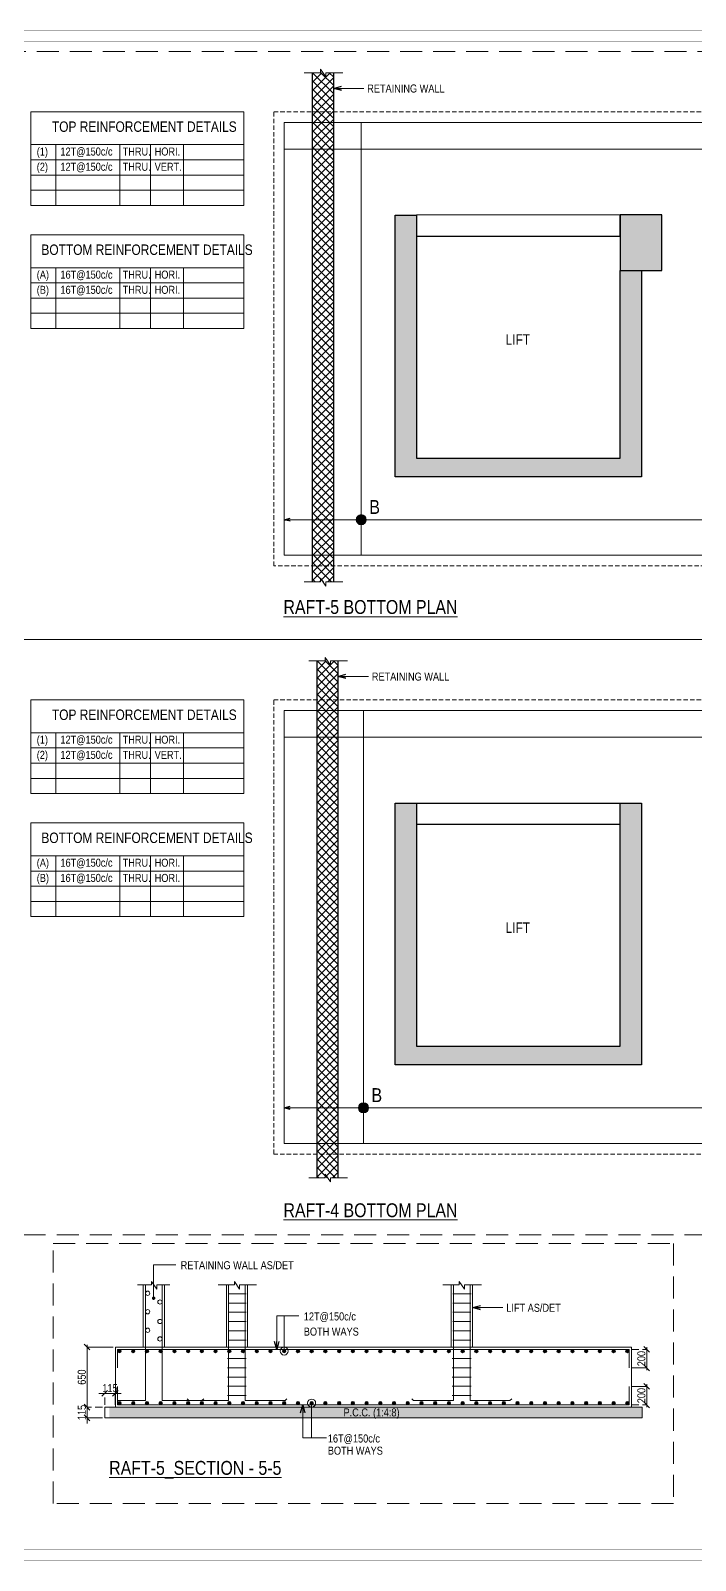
# Model space of a CAD drawing. Header units: millimetres. Extents: x 1112055 to 3390982, y -148532 to 766891.
# Drawn here: x 2498295 to 2527041, y 132279 to 198437 of the extents above; entities that cross this region are included whole.
import ezdxf

# ---------------------------------------------------------------- set-up
doc = ezdxf.new("R2010")
doc.units = ezdxf.units.MM
doc.header["$PDMODE"] = 35
doc.header["$PDSIZE"] = -25
doc.linetypes.add('Hidden', pattern=[9.525, 6.35, -3.175])
for name, color, linetype, lineweight in [('B COL. NO', 202, 'Continuous', 30), ('B FINAL COLUMN', 1, 'Continuous', 30), ('B FOOTING', 49, 'Continuous', 20), ('B HATCH', 250, 'Continuous', 0), ('B P.C.C', 251, 'Continuous', 0), ('B STEEL', 34, 'Continuous', 15), ('B STEEL TEXT', 7, 'Continuous', 15), ('B TITLE BLOCK', 250, 'Continuous', 0), ('B-COL NO', 7, 'Continuous', 5), ('B-REINF-1', 32, 'Continuous', 30), ('B-ST DIM', 250, 'Continuous', 18), ('P STEEL', 7, 'Continuous', 30)]:
    doc.layers.add(name, color=color, linetype=linetype, lineweight=lineweight)
doc.layers.add('B-COL HT', color=7, linetype='Continuous', lineweight=0, true_color=0x4e4f45)
doc.styles.add('ARIAL', font='arial.ttf')
doc.styles.add('Q1', font='g13f12d.shx', dxfattribs={"width": 0.8})
doc.styles.add('SWINC', font='swissc.ttf')
doc.styles.add('SWINS', font='swissc.ttf')
doc.dimstyles.new('BH-STD', dxfattribs={"dimscale": 0, "dimtxt": 230, "dimasz": 125, "dimexe": 0, "dimexo": 100, "dimgap": 50, "dimtad": 1, "dimdec": 0, "dimzin": 1, "dimdsep": 46, "dimtxsty": 'Q1', "dimblk": 'ARCHTICK', "dimcen": 1, "dimdle": 100, "dimclrd": 250, "dimclre": 250, "dimclrt": 256, "dimadec": 0, "dimazin": 0, "dimtfac": 1, "dimtdec": 0, "dimtix": 1, "dimtofl": 0, "dimtmove": 0, "dimatfit": 2, "dimfxl": 1, "dimtolj": 1, "dimtzin": 0, "dimlwd": 9, "dimlwe": 9, "dimarcsym": 0})
doc.dimstyles.new('DIM 1', dxfattribs={"dimscale": 0, "dimtxt": 230, "dimasz": 150, "dimexe": 0.18, "dimexo": 0.0625, "dimgap": 0.5, "dimtad": 1, "dimdec": 0, "dimzin": 0, "dimdsep": 46, "dimtxsty": 'ARIAL', "dimblk": 'OBLIQUE', "dimcen": 6, "dimse1": 1, "dimse2": 1, "dimclrd": 256, "dimclrt": 256, "dimadec": 0, "dimazin": 2, "dimtfac": 0.75, "dimtdec": 0, "dimtix": 1, "dimtofl": 0, "dimtmove": 1, "dimatfit": 3, "dimldrblk": 'OPEN30', "dimfxl": 0.18, "dimfrac": 1, "dimtolj": 1, "dimtzin": 0, "dimlwd": -1, "dimarcsym": 0})

# ---------------------------------------------------------------- blocks, each defined once
blk = doc.blocks.new('_Oblique')
at = {"color": 0, "linetype": 'ByBlock', "lineweight": -2}
blk.add_line((-0.5, -0.5), (0.5, 0.5), dxfattribs=at)
blk = doc.blocks.new('_Open30')
at = {"color": 0, "linetype": 'ByBlock', "lineweight": -2}
for p, q in [((-1, 0.27), (0, 0)), ((0, 0), (-1, -0.27)), ((0, 0), (-1, 0))]:
    blk.add_line(p, q, dxfattribs=at)
blk = doc.blocks.new('*D1486')
at = {"layer": 'B-ST DIM', "color": 7, "lineweight": 9, "ltscale": 50, "transparency": 16777216}
for p, q in [((2500737, 138806), (2500737, 141606)), ((2501859, 141506), (2500737, 141506))]:
    blk.add_line(p, q, dxfattribs=at)
at = {"layer": 'B-ST DIM', "color": 7, "linetype": 'Hidden', "lineweight": 9, "ltscale": 50, "transparency": 16777216}
blk.add_line((2501399, 138906), (2500737, 138906), dxfattribs=at)
at = {"layer": 'Defpoints', "color": 0, "ltscale": 50, "transparency": 16777216}
for p in [(2500737, 141506), (2501959, 141506), (2501499, 138906)]:
    blk.add_point(p, dxfattribs=at)
at = {"layer": 'B-ST DIM', "color": 7, "lineweight": 9, "ltscale": 50, "transparency": 16777216, "xscale": 250, "yscale": 250, "zscale": 250}
for p, rotation in [((2500737, 141506), 90), ((2500737, 138906), 270)]:
    blk.add_blockref('_Oblique', p, dxfattribs=dict(at, rotation=rotation))
at = {"layer": 'B-ST DIM', "color": 7, "ltscale": 50, "transparency": 16777216, "insert": (2500510, 140206), "char_height": 346, "attachment_point": 5, "rotation": 90, "style": 'SWINC'}
blk.add_mtext('\\A1;650', dxfattribs=at)
blk = doc.blocks.new('*D1487')
at = {"layer": 'B-ST DIM', "color": 7, "lineweight": 9, "ltscale": 50, "transparency": 16777216}
for p, q in [((2500737, 138906), (2500737, 139156)), ((2500737, 138906), (2500737, 138446)), ((2501399, 138446), (2500737, 138446)), ((2500737, 138446), (2500737, 138196))]:
    blk.add_line(p, q, dxfattribs=at)
at = {"layer": 'B-ST DIM', "color": 7, "linetype": 'Hidden', "lineweight": 9, "ltscale": 50, "transparency": 16777216}
blk.add_line((2501399, 138906), (2500737, 138906), dxfattribs=at)
at = {"layer": 'Defpoints', "color": 0, "ltscale": 50, "transparency": 16777216}
for p in [(2500737, 138446), (2501499, 138906), (2501499, 138446)]:
    blk.add_point(p, dxfattribs=at)
at = {"layer": 'B-ST DIM', "color": 7, "lineweight": 9, "ltscale": 50, "transparency": 16777216, "xscale": 250, "yscale": 250, "zscale": 250}
for p, rotation in [((2500737, 138906), 270), ((2500737, 138446), 90)]:
    blk.add_blockref('_Oblique', p, dxfattribs=dict(at, rotation=rotation))
at = {"layer": 'B-ST DIM', "color": 7, "ltscale": 50, "transparency": 16777216, "insert": (2500510, 138676), "char_height": 346, "attachment_point": 5, "rotation": 90, "style": 'SWINC'}
blk.add_mtext('\\A1;115', dxfattribs=at)
blk = doc.blocks.new('*D1483')
at = {"layer": 'B-ST DIM', "color": 7, "lineweight": 9, "ltscale": 50, "transparency": 16777216}
for p, q in [((2501499, 139501), (2501249, 139501)), ((2501499, 139501), (2501959, 139501)), ((2501959, 139006), (2501959, 139501)), ((2501959, 139501), (2502209, 139501))]:
    blk.add_line(p, q, dxfattribs=at)
at = {"layer": 'B-ST DIM', "color": 7, "linetype": 'Hidden', "lineweight": 9, "ltscale": 50, "transparency": 16777216}
blk.add_line((2501499, 139006), (2501499, 139501), dxfattribs=at)
at = {"layer": 'Defpoints', "color": 0, "ltscale": 50, "transparency": 16777216}
for p in [(2501959, 139501), (2501499, 138906), (2501959, 138906)]:
    blk.add_point(p, dxfattribs=at)
at = {"layer": 'B-ST DIM', "color": 7, "lineweight": 9, "ltscale": 50, "transparency": 16777216, "xscale": 250, "yscale": 250, "zscale": 250}
blk.add_blockref('_Oblique', (2501499, 139501), dxfattribs=at)
at = {"layer": 'B-ST DIM', "color": 7, "lineweight": 9, "ltscale": 50, "transparency": 16777216, "xscale": 250, "yscale": 250, "zscale": 250, "rotation": 180}
blk.add_blockref('_Oblique', (2501959, 139501), dxfattribs=at)
at = {"layer": 'B-ST DIM', "color": 7, "ltscale": 50, "transparency": 16777216, "insert": (2501729, 139728), "char_height": 346, "attachment_point": 5, "style": 'SWINC'}
blk.add_mtext('\\A1;115', dxfattribs=at)
blk = doc.blocks.new('*D1484')
at = {"layer": 'B-ST DIM', "color": 7, "lineweight": 9, "ltscale": 50, "transparency": 16777216}
for p, q in [((2524279, 139806), (2524935, 139806)), ((2524935, 138906), (2524935, 139906))]:
    blk.add_line(p, q, dxfattribs=at)
at = {"layer": 'B-ST DIM', "color": 7, "linetype": 'Hidden', "lineweight": 9, "ltscale": 50, "transparency": 16777216}
blk.add_line((2524279, 139006), (2524935, 139006), dxfattribs=at)
at = {"layer": 'Defpoints', "color": 0, "ltscale": 50, "transparency": 16777216}
for p in [(2524179, 139806), (2524935, 139806), (2524179, 139006)]:
    blk.add_point(p, dxfattribs=at)
at = {"layer": 'B-ST DIM', "color": 7, "lineweight": 9, "ltscale": 50, "transparency": 16777216, "xscale": 250, "yscale": 250, "zscale": 250}
for p, rotation in [((2524935, 139806), 90), ((2524935, 139006), 270)]:
    blk.add_blockref('_Oblique', p, dxfattribs=dict(at, rotation=rotation))
at = {"layer": 'B-ST DIM', "color": 7, "ltscale": 50, "transparency": 16777216, "insert": (2524707, 139406), "char_height": 346, "attachment_point": 5, "rotation": 90, "style": 'SWINC'}
blk.add_mtext('\\A1;200', dxfattribs=at)
blk = doc.blocks.new('*D1485')
at = {"layer": 'B-ST DIM', "color": 7, "linetype": 'Hidden', "lineweight": 9, "ltscale": 50, "transparency": 16777216}
blk.add_line((2524279, 141406), (2524935, 141406), dxfattribs=at)
at = {"layer": 'B-ST DIM', "color": 7, "lineweight": 9, "ltscale": 50, "transparency": 16777216}
for p, q in [((2524935, 141506), (2524935, 140506)), ((2524279, 140606), (2524935, 140606))]:
    blk.add_line(p, q, dxfattribs=at)
at = {"layer": 'Defpoints', "color": 0, "ltscale": 50, "transparency": 16777216}
for p in [(2524179, 141406), (2524179, 140606), (2524935, 140606)]:
    blk.add_point(p, dxfattribs=at)
at = {"layer": 'B-ST DIM', "color": 7, "lineweight": 9, "ltscale": 50, "transparency": 16777216, "xscale": 250, "yscale": 250, "zscale": 250}
for p, rotation in [((2524935, 141406), 90), ((2524935, 140606), 270)]:
    blk.add_blockref('_Oblique', p, dxfattribs=dict(at, rotation=rotation))
at = {"layer": 'B-ST DIM', "color": 7, "ltscale": 50, "transparency": 16777216, "insert": (2524707, 141006), "char_height": 346, "attachment_point": 5, "rotation": 90, "style": 'SWINC'}
blk.add_mtext('\\A1;200', dxfattribs=at)

msp = doc.modelspace()

# ---------------------------------------------------------------- hatches: boundary and pattern name
at = {"layer": 'B HATCH'}
h = msp.add_hatch(dxfattribs=at)
h.set_pattern_fill('ANSI37', color=250, scale=80, style=0)
h.set_pattern_definition([(45, (-189.56, 25432.54), (-179.605122, 179.605122), []), (135, (-189.56, 25432.54), (-179.605122, -179.605122), [])])
h.paths.add_polyline_path([(2510465.8, 174600.8), (2511385.8, 174600.8), (2511385.8, 196616.9), (2510465.8, 196616.9)])
h = msp.add_hatch(dxfattribs=at)
h.set_pattern_fill('ANSI37', color=250, scale=80, style=0)
h.paths.add_polyline_path([(2510665.8, 148830.8), (2511585.8, 148830.8), (2511585.8, 171184.3), (2510665.8, 171184.3)])
at = {"layer": 'B HATCH', "lineweight": 0}
h = msp.add_hatch(dxfattribs=at)
h.set_pattern_fill('AR-CONC', color=250, scale=3, style=0)
h.set_pattern_definition([(50, (945528.1, -381140.25), (546.55401, -47.81726), [57.15, -628.65]), (355, (945528.1, -381140.25), (-105.73026, 573.17054), [45.72, -502.92175]), (100.451445, (945573.66, -381144.24), (440.82374, 525.35326), [48.57003, -534.27073]), (46.1842, (945528.1, -380987.85), (813.23712, -126.12698), [85.725, -942.975]), (96.63556, (945595.9, -380998.4), (712.2124, 742.27837), [72.85507, -801.40682]), (351.18415, (945528.1, -380987.85), (712.2124, 742.27837), [68.5799, -754.3792]), (21, (945604.3, -381025.95), (454.84317, -306.7956), [57.15, -628.65]), (326, (945604.3, -381025.95), (185.40609, 552.5639), [45.72, -502.92]), (71.451445, (945642.2, -381051.5), (640.24926, 245.7683), [48.57003, -534.26981]), (37.5, (945528.11, -381140.25), (9.26581, 253.665117), [0, -496.824, 0, -510.54, 0, -504.825]), (7.5, (945528.1, -381140.25), (200.458988, 300.541724), [0, -291.084, 0, -485.394, 0, -192.405]), (327.5, (945358.19, -381140.25), (406.771786, -17.186232), [0, -190.5, 0, -594.36, 0, -788.67]), (317.5, (945282, -381140.25), (444.387544, 76.27947), [0, -247.65, 0, -394.716, 0, -560.07])])
h.paths.add_polyline_path([(2524739.1, 138446.1), (2524739.1, 138906.1), (2501699.1, 138906.1), (2501699.1, 138446.1)])
at = {"layer": 'B STEEL'}
h = msp.add_hatch(color=256, dxfattribs=at)
h.dxf.hatch_style = 1
edge = h.paths.add_edge_path()
edge.add_arc((2502139.9, 141331.1), 75, 0, 360)
h = msp.add_hatch(color=256, dxfattribs=at)
h.dxf.hatch_style = 1
edge = h.paths.add_edge_path()
edge.add_arc((2502733.4, 141331.1), 75, 0, 360)
h = msp.add_hatch(color=256, dxfattribs=at)
h.dxf.hatch_style = 1
edge = h.paths.add_edge_path()
edge.add_arc((2503326.8, 141331.1), 75, 0, 360)
h = msp.add_hatch(color=256, dxfattribs=at)
h.dxf.hatch_style = 1
edge = h.paths.add_edge_path()
edge.add_arc((2503920.3, 141331.1), 75, 0, 360)
h = msp.add_hatch(color=256, dxfattribs=at)
h.dxf.hatch_style = 1
edge = h.paths.add_edge_path()
edge.add_arc((2504513.8, 141331.1), 75, 0, 360)
h = msp.add_hatch(color=256, dxfattribs=at)
h.dxf.hatch_style = 1
edge = h.paths.add_edge_path()
edge.add_arc((2505107.2, 141331.1), 75, 0, 360)
h = msp.add_hatch(color=256, dxfattribs=at)
h.dxf.hatch_style = 1
edge = h.paths.add_edge_path()
edge.add_arc((2505700.7, 141331.1), 75, 0, 360)
h = msp.add_hatch(color=256, dxfattribs=at)
h.dxf.hatch_style = 1
edge = h.paths.add_edge_path()
edge.add_arc((2506294.2, 141331.1), 75, 0, 360)
h = msp.add_hatch(color=256, dxfattribs=at)
h.dxf.hatch_style = 1
edge = h.paths.add_edge_path()
edge.add_arc((2506887.6, 141331.1), 75, 0, 360)
h = msp.add_hatch(color=256, dxfattribs=at)
h.dxf.hatch_style = 1
edge = h.paths.add_edge_path()
edge.add_arc((2507481.1, 141331.1), 75, 0, 360)
h = msp.add_hatch(color=256, dxfattribs=at)
h.dxf.hatch_style = 1
edge = h.paths.add_edge_path()
edge.add_arc((2508074.6, 141331.1), 75, 0, 360)
h = msp.add_hatch(color=256, dxfattribs=at)
h.dxf.hatch_style = 1
edge = h.paths.add_edge_path()
edge.add_arc((2508668, 141331.1), 75, 0, 360)
h = msp.add_hatch(color=256, dxfattribs=at)
h.dxf.hatch_style = 1
edge = h.paths.add_edge_path()
edge.add_arc((2509261.5, 141331.1), 75, 0, 360)
h = msp.add_hatch(color=256, dxfattribs=at)
h.dxf.hatch_style = 1
edge = h.paths.add_edge_path()
edge.add_arc((2509855, 141331.1), 75, 0, 360)
h = msp.add_hatch(color=256, dxfattribs=at)
h.dxf.hatch_style = 1
edge = h.paths.add_edge_path()
edge.add_arc((2510448.4, 141331.1), 75, 0, 360)
h = msp.add_hatch(color=256, dxfattribs=at)
h.dxf.hatch_style = 1
edge = h.paths.add_edge_path()
edge.add_arc((2511041.9, 141331.1), 75, 0, 360)
h = msp.add_hatch(color=256, dxfattribs=at)
h.dxf.hatch_style = 1
edge = h.paths.add_edge_path()
edge.add_arc((2511635.4, 141331.1), 75, 0, 360)
h = msp.add_hatch(color=256, dxfattribs=at)
h.dxf.hatch_style = 1
edge = h.paths.add_edge_path()
edge.add_arc((2512228.9, 141331.1), 75, 0, 360)
h = msp.add_hatch(color=256, dxfattribs=at)
h.dxf.hatch_style = 1
edge = h.paths.add_edge_path()
edge.add_arc((2512822.3, 141331.1), 75, 0, 360)
h = msp.add_hatch(color=256, dxfattribs=at)
h.dxf.hatch_style = 1
edge = h.paths.add_edge_path()
edge.add_arc((2513415.8, 141331.1), 75, 0, 360)
h = msp.add_hatch(color=256, dxfattribs=at)
h.dxf.hatch_style = 1
edge = h.paths.add_edge_path()
edge.add_arc((2514009.3, 141331.1), 75, 0, 360)
h = msp.add_hatch(color=256, dxfattribs=at)
h.dxf.hatch_style = 1
edge = h.paths.add_edge_path()
edge.add_arc((2514602.7, 141331.1), 75, 0, 360)
h = msp.add_hatch(color=256, dxfattribs=at)
h.dxf.hatch_style = 1
edge = h.paths.add_edge_path()
edge.add_arc((2515196.2, 141331.1), 75, 0, 360)
h = msp.add_hatch(color=256, dxfattribs=at)
h.dxf.hatch_style = 1
edge = h.paths.add_edge_path()
edge.add_arc((2515789.7, 141331.1), 75, 0, 360)
h = msp.add_hatch(color=256, dxfattribs=at)
h.dxf.hatch_style = 1
edge = h.paths.add_edge_path()
edge.add_arc((2516383.1, 141331.1), 75, 0, 360)
h = msp.add_hatch(color=256, dxfattribs=at)
h.dxf.hatch_style = 1
edge = h.paths.add_edge_path()
edge.add_arc((2516976.6, 141331.1), 75, 0, 360)
h = msp.add_hatch(color=256, dxfattribs=at)
h.dxf.hatch_style = 1
edge = h.paths.add_edge_path()
edge.add_arc((2517570.1, 141331.1), 75, 0, 360)
h = msp.add_hatch(color=256, dxfattribs=at)
h.dxf.hatch_style = 1
edge = h.paths.add_edge_path()
edge.add_arc((2518163.5, 141331.1), 75, 0, 360)
h = msp.add_hatch(color=256, dxfattribs=at)
h.dxf.hatch_style = 1
edge = h.paths.add_edge_path()
edge.add_arc((2518757, 141331.1), 75, 0, 360)
h = msp.add_hatch(color=256, dxfattribs=at)
h.dxf.hatch_style = 1
edge = h.paths.add_edge_path()
edge.add_arc((2519350.5, 141331.1), 75, 0, 360)
h = msp.add_hatch(color=256, dxfattribs=at)
h.dxf.hatch_style = 1
edge = h.paths.add_edge_path()
edge.add_arc((2519944, 141331.1), 75, 0, 360)
h = msp.add_hatch(color=256, dxfattribs=at)
h.dxf.hatch_style = 1
edge = h.paths.add_edge_path()
edge.add_arc((2520537.4, 141331.1), 75, 0, 360)
h = msp.add_hatch(color=256, dxfattribs=at)
h.dxf.hatch_style = 1
edge = h.paths.add_edge_path()
edge.add_arc((2521130.9, 141331.1), 75, 0, 360)
h = msp.add_hatch(color=256, dxfattribs=at)
h.dxf.hatch_style = 1
edge = h.paths.add_edge_path()
edge.add_arc((2521724.4, 141331.1), 75, 0, 360)
h = msp.add_hatch(color=256, dxfattribs=at)
h.dxf.hatch_style = 1
edge = h.paths.add_edge_path()
edge.add_arc((2522317.8, 141331.1), 75, 0, 360)
h = msp.add_hatch(color=256, dxfattribs=at)
h.dxf.hatch_style = 1
edge = h.paths.add_edge_path()
edge.add_arc((2522911.3, 141331.1), 75, 0, 360)
h = msp.add_hatch(color=256, dxfattribs=at)
h.dxf.hatch_style = 1
edge = h.paths.add_edge_path()
edge.add_arc((2523504.8, 141331.1), 75, 0, 360)
h = msp.add_hatch(color=256, dxfattribs=at)
h.dxf.hatch_style = 1
edge = h.paths.add_edge_path()
edge.add_arc((2524098.2, 141331.1), 75, 0, 360)
h = msp.add_hatch(color=256, dxfattribs=at)
h.dxf.hatch_style = 1
edge = h.paths.add_edge_path()
edge.add_arc((2502139.9, 139081.1), 75, 0, 360)
h = msp.add_hatch(color=256, dxfattribs=at)
h.dxf.hatch_style = 1
edge = h.paths.add_edge_path()
edge.add_arc((2502733.4, 139081.1), 75, 0, 360)
h = msp.add_hatch(color=256, dxfattribs=at)
h.dxf.hatch_style = 1
edge = h.paths.add_edge_path()
edge.add_arc((2503326.8, 139081.1), 75, 0, 360)
h = msp.add_hatch(color=256, dxfattribs=at)
h.dxf.hatch_style = 1
edge = h.paths.add_edge_path()
edge.add_arc((2503920.3, 139081.1), 75, 0, 360)
h = msp.add_hatch(color=256, dxfattribs=at)
h.dxf.hatch_style = 1
edge = h.paths.add_edge_path()
edge.add_arc((2504513.8, 139081.1), 75, 0, 360)
h = msp.add_hatch(color=256, dxfattribs=at)
h.dxf.hatch_style = 1
edge = h.paths.add_edge_path()
edge.add_arc((2505107.2, 139081.1), 75, 0, 360)
h = msp.add_hatch(color=256, dxfattribs=at)
h.dxf.hatch_style = 1
edge = h.paths.add_edge_path()
edge.add_arc((2505700.7, 139081.1), 75, 0, 360)
h = msp.add_hatch(color=256, dxfattribs=at)
h.dxf.hatch_style = 1
edge = h.paths.add_edge_path()
edge.add_arc((2506294.2, 139081.1), 75, 0, 360)
h = msp.add_hatch(color=256, dxfattribs=at)
h.dxf.hatch_style = 1
edge = h.paths.add_edge_path()
edge.add_arc((2506887.6, 139081.1), 75, 0, 360)
h = msp.add_hatch(color=256, dxfattribs=at)
h.dxf.hatch_style = 1
edge = h.paths.add_edge_path()
edge.add_arc((2507481.1, 139081.1), 75, 0, 360)
h = msp.add_hatch(color=256, dxfattribs=at)
h.dxf.hatch_style = 1
edge = h.paths.add_edge_path()
edge.add_arc((2508074.6, 139081.1), 75, 0, 360)
h = msp.add_hatch(color=256, dxfattribs=at)
h.dxf.hatch_style = 1
edge = h.paths.add_edge_path()
edge.add_arc((2508668, 139081.1), 75, 0, 360)
h = msp.add_hatch(color=256, dxfattribs=at)
h.dxf.hatch_style = 1
edge = h.paths.add_edge_path()
edge.add_arc((2509261.5, 139081.1), 75, 0, 360)
h = msp.add_hatch(color=256, dxfattribs=at)
h.dxf.hatch_style = 1
edge = h.paths.add_edge_path()
edge.add_arc((2509855, 139081.1), 75, 0, 360)
h = msp.add_hatch(color=256, dxfattribs=at)
h.dxf.hatch_style = 1
edge = h.paths.add_edge_path()
edge.add_arc((2510448.4, 139081.1), 75, 0, 360)
h = msp.add_hatch(color=256, dxfattribs=at)
h.dxf.hatch_style = 1
edge = h.paths.add_edge_path()
edge.add_arc((2511041.9, 139081.1), 75, 0, 360)
h = msp.add_hatch(color=256, dxfattribs=at)
h.dxf.hatch_style = 1
edge = h.paths.add_edge_path()
edge.add_arc((2511635.4, 139081.1), 75, 0, 360)
h = msp.add_hatch(color=256, dxfattribs=at)
h.dxf.hatch_style = 1
edge = h.paths.add_edge_path()
edge.add_arc((2512228.9, 139081.1), 75, 0, 360)
h = msp.add_hatch(color=256, dxfattribs=at)
h.dxf.hatch_style = 1
edge = h.paths.add_edge_path()
edge.add_arc((2512822.3, 139081.1), 75, 0, 360)
h = msp.add_hatch(color=256, dxfattribs=at)
h.dxf.hatch_style = 1
edge = h.paths.add_edge_path()
edge.add_arc((2513415.8, 139081.1), 75, 0, 360)
h = msp.add_hatch(color=256, dxfattribs=at)
h.dxf.hatch_style = 1
edge = h.paths.add_edge_path()
edge.add_arc((2514009.3, 139081.1), 75, 0, 360)
h = msp.add_hatch(color=256, dxfattribs=at)
h.dxf.hatch_style = 1
edge = h.paths.add_edge_path()
edge.add_arc((2514602.7, 139081.1), 75, 0, 360)
h = msp.add_hatch(color=256, dxfattribs=at)
h.dxf.hatch_style = 1
edge = h.paths.add_edge_path()
edge.add_arc((2515196.2, 139081.1), 75, 0, 360)
h = msp.add_hatch(color=256, dxfattribs=at)
h.dxf.hatch_style = 1
edge = h.paths.add_edge_path()
edge.add_arc((2515789.7, 139081.1), 75, 0, 360)
h = msp.add_hatch(color=256, dxfattribs=at)
h.dxf.hatch_style = 1
edge = h.paths.add_edge_path()
edge.add_arc((2516383.1, 139081.1), 75, 0, 360)
h = msp.add_hatch(color=256, dxfattribs=at)
h.dxf.hatch_style = 1
edge = h.paths.add_edge_path()
edge.add_arc((2516976.6, 139081.1), 75, 0, 360)
h = msp.add_hatch(color=256, dxfattribs=at)
h.dxf.hatch_style = 1
edge = h.paths.add_edge_path()
edge.add_arc((2517570.1, 139081.1), 75, 0, 360)
h = msp.add_hatch(color=256, dxfattribs=at)
h.dxf.hatch_style = 1
edge = h.paths.add_edge_path()
edge.add_arc((2518163.5, 139081.1), 75, 0, 360)
h = msp.add_hatch(color=256, dxfattribs=at)
h.dxf.hatch_style = 1
edge = h.paths.add_edge_path()
edge.add_arc((2518757, 139081.1), 75, 0, 360)
h = msp.add_hatch(color=256, dxfattribs=at)
h.dxf.hatch_style = 1
edge = h.paths.add_edge_path()
edge.add_arc((2519350.5, 139081.1), 75, 0, 360)
h = msp.add_hatch(color=256, dxfattribs=at)
h.dxf.hatch_style = 1
edge = h.paths.add_edge_path()
edge.add_arc((2519944, 139081.1), 75, 0, 360)
h = msp.add_hatch(color=256, dxfattribs=at)
h.dxf.hatch_style = 1
edge = h.paths.add_edge_path()
edge.add_arc((2520537.4, 139081.1), 75, 0, 360)
h = msp.add_hatch(color=256, dxfattribs=at)
h.dxf.hatch_style = 1
edge = h.paths.add_edge_path()
edge.add_arc((2521130.9, 139081.1), 75, 0, 360)
h = msp.add_hatch(color=256, dxfattribs=at)
h.dxf.hatch_style = 1
edge = h.paths.add_edge_path()
edge.add_arc((2521724.4, 139081.1), 75, 0, 360)
h = msp.add_hatch(color=256, dxfattribs=at)
h.dxf.hatch_style = 1
edge = h.paths.add_edge_path()
edge.add_arc((2522317.8, 139081.1), 75, 0, 360)
h = msp.add_hatch(color=256, dxfattribs=at)
h.dxf.hatch_style = 1
edge = h.paths.add_edge_path()
edge.add_arc((2522911.3, 139081.1), 75, 0, 360)
h = msp.add_hatch(color=256, dxfattribs=at)
h.dxf.hatch_style = 1
edge = h.paths.add_edge_path()
edge.add_arc((2523504.8, 139081.1), 75, 0, 360)
h = msp.add_hatch(color=256, dxfattribs=at)
h.dxf.hatch_style = 1
edge = h.paths.add_edge_path()
edge.add_arc((2524098.2, 139081.1), 75, 0, 360)
at = {"layer": 'B STEEL TEXT', "lineweight": 5}
h = msp.add_hatch(color=256, dxfattribs=at)
h.dxf.hatch_style = 1
edge = h.paths.add_edge_path()
edge.add_arc((2512593.8, 177285.6), 218.3, 0, 360)
h = msp.add_hatch(color=256, dxfattribs=at)
h.dxf.hatch_style = 1
edge = h.paths.add_edge_path()
edge.add_arc((2512687.9, 151853.1), 218.3, 0, 360)
at = {"layer": 'B-COL HT', "lineweight": 0}
h = msp.add_hatch(color=250, dxfattribs=at)
h.dxf.hatch_style = 1
h.paths.add_polyline_path([(2523785.8, 188063.6), (2524705.8, 188063.6), (2524705.8, 179145.6), (2514065.8, 179143.6), (2514065.8, 190461.6), (2514985.8, 190461.6), (2514985.8, 179943.6), (2523785.8, 179945.6)])
h = msp.add_hatch(color=250, dxfattribs=at)
h.dxf.hatch_style = 1
h.paths.add_polyline_path([(2523785.8, 188063.6), (2525585.8, 188063.6), (2525585.8, 190463.6), (2523785.8, 190463.6)])
h = msp.add_hatch(color=250, dxfattribs=at)
h.dxf.hatch_style = 1
h.paths.add_polyline_path([(2524705.8, 165031.1), (2524705.8, 153711.1), (2514065.8, 153711.1), (2514065.8, 165031.1), (2514985.8, 165031.1), (2514985.8, 154511.1), (2523785.8, 154511.1), (2523785.8, 165031.1)])

# ---------------------------------------------------------------- linework, layer by layer
at = {"layer": 'B FINAL COLUMN', "color": 1, "lineweight": 30}
for p, q in [((2514985.8, 165031.1), (2523785.8, 165031.1)), ((2514985.8, 164111.1), (2523785.8, 164111.1))]:
    msp.add_line(p, q, dxfattribs=at)
at = {"layer": 'B FINAL COLUMN', "color": 16, "lineweight": 30}
for points in [[(2510465.8, 196617.9), (2510465.8, 174600.8)], [(2511385.8, 196616.9), (2511385.8, 174600.8)], [(2510665.8, 171185.3), (2510665.8, 148830.8)], [(2511585.8, 171184.3), (2511585.8, 148830.8)]]:
    msp.add_lwpolyline(points, dxfattribs=at)
at = {"layer": 'B FINAL COLUMN', "color": 1, "lineweight": 30}
for points in [[(2523785.8, 188063.6), (2524705.8, 188063.6), (2524705.8, 179145.6), (2514065.8, 179143.6), (2514065.8, 190461.6), (2514985.8, 190461.6), (2514985.8, 179943.6), (2523785.8, 179945.6)], [(2514985.8, 189541.6), (2523785.8, 189543.6), (2523785.8, 190463.6), (2514985.8, 190461.6)], [(2523785.8, 188063.6), (2525585.8, 188063.6), (2525585.8, 190463.6), (2523785.8, 190463.6)], [(2523785.8, 165031.1), (2524705.8, 165031.1), (2524705.8, 153711.1), (2514065.8, 153711.1), (2514065.8, 165031.1), (2514985.8, 165031.1), (2514985.8, 154511.1), (2523785.8, 154511.1)]]:
    msp.add_lwpolyline(points, close=True, dxfattribs=at)
at = {"layer": 'B FOOTING', "color": 1, "lineweight": 13, "ltscale": 10}
for p, q in [((2503159.1, 141506.1), (2503159.1, 144198)), ((2504079.1, 141506.1), (2504079.1, 144198)), ((2506759.1, 141506.1), (2506759.1, 144198)), ((2507679.1, 141506.1), (2507679.1, 144198)), ((2516479.1, 141506.1), (2516479.1, 144198)), ((2517399.1, 141506.1), (2517399.1, 144198))]:
    msp.add_line(p, q, dxfattribs=at)
at = {"layer": 'B FOOTING'}
for p, q in [((2501959.1, 141506.1), (2501959.1, 138906.1)), ((2524279.1, 141506.1), (2501959.1, 141506.1)), ((2524279.1, 141506.1), (2524279.1, 138906.1)), ((2501499.1, 138446.1), (2501499.1, 138906.1)), ((2524739.1, 138906.1), (2501499.1, 138906.1)), ((2524739.1, 138446.1), (2501499.1, 138446.1)), ((2524739.1, 138906.1), (2524739.1, 138446.1))]:
    msp.add_line(p, q, dxfattribs=at)
at = {"layer": 'B FOOTING', "color": 1, "lineweight": 13, "ltscale": 10}
for points in [[(2511791, 196616.9), (2511056.7, 196616.9), (2511056.7, 196431.5), (2510828.3, 196765.5), (2510828.3, 196616.9), (2510124.2, 196616.9)], [(2511791, 174600.8), (2511056.7, 174600.8), (2511056.7, 174415.5), (2510828.3, 174749.5), (2510828.3, 174600.8), (2510124.2, 174600.8)], [(2511991, 171184.3), (2511256.7, 171184.3), (2511256.7, 170999), (2511028.3, 171332.9), (2511028.3, 171184.3), (2510324.2, 171184.3)], [(2511991, 148830.8), (2511256.7, 148830.8), (2511256.7, 148645.5), (2511028.3, 148979.5), (2511028.3, 148830.8), (2510324.2, 148830.8)], [(2504310.6, 144198), (2503753.1, 144198), (2503753.1, 144012.7), (2503524.7, 144346.7), (2503524.7, 144198), (2502923.8, 144198)], [(2508067.5, 144198), (2507333.2, 144198), (2507333.2, 144012.7), (2507104.9, 144346.7), (2507104.9, 144198), (2506400.8, 144198)], [(2517787.5, 144198), (2517053.2, 144198), (2517053.2, 144012.7), (2516824.9, 144346.7), (2516824.9, 144198), (2516120.8, 144198)]]:
    msp.add_lwpolyline(points, dxfattribs=at)
at = {"layer": 'B FOOTING'}
for points in [[(2509265.8, 194465.6), (2531585.8, 194465.6), (2531585.8, 175745.6), (2509265.8, 175745.6)], [(2509265.8, 169033.1), (2531385.8, 169033.1), (2531385.8, 150313.1), (2509265.8, 150313.1)]]:
    msp.add_lwpolyline(points, close=True, dxfattribs=at)
at = {"layer": 'B P.C.C', "color": 250, "linetype": 'Hidden', "lineweight": 0, "ltscale": 150}
for points in [[(2471413.7, 197537.6), (2533236.1, 197537.6), (2533236.1, 172105), (2471413.7, 172105)], [(2471413.7, 172105), (2533236.1, 172105), (2533236.1, 146360.6), (2471413.7, 146360.6)], [(2499272.4, 145985.8), (2526097.8, 145985.8), (2526097.8, 134733.8), (2499272.4, 134733.8)]]:
    msp.add_lwpolyline(points, close=True, dxfattribs=at)
at = {"layer": 'B P.C.C', "color": 250, "linetype": 'Hidden', "lineweight": 0, "ltscale": 30}
for points in [[(2508805.8, 194925.6), (2532045.8, 194925.6), (2532045.8, 175285.6), (2508805.8, 175285.6)], [(2508805.8, 169493.1), (2531845.8, 169493.1), (2531845.8, 149853.1), (2508805.8, 149853.1)]]:
    msp.add_lwpolyline(points, close=True, dxfattribs=at)
at = {"layer": 'B STEEL', "color": 6}
for p, q in [((2512593.8, 175745.6), (2512593.8, 194465.6)), ((2509265.8, 193313.9), (2531585.8, 193313.9)), ((2512687.9, 150313.1), (2512687.9, 169033.1)), ((2509265.8, 167881.3), (2531385.8, 167881.3))]:
    msp.add_line(p, q, dxfattribs=at)
at = {"layer": 'B STEEL'}
for points in [[(2502059.1, 140606.1), (2502059.1, 141406.1), (2524179.1, 141406.1), (2524179.1, 140606.1)], [(2502059.1, 139806.1), (2502059.1, 139006.1), (2524179.1, 139006.1), (2524179.1, 139806.1)]]:
    msp.add_lwpolyline(points, dxfattribs=at)
for centre in [(2502139.9, 141331.1), (2502733.4, 141331.1), (2503326.8, 141331.1), (2503920.3, 141331.1), (2504513.8, 141331.1), (2505107.2, 141331.1), (2505700.7, 141331.1), (2506294.2, 141331.1), (2506887.6, 141331.1), (2507481.1, 141331.1), (2508074.6, 141331.1), (2508668, 141331.1), (2509261.5, 141331.1), (2509855, 141331.1), (2510448.4, 141331.1), (2511041.9, 141331.1), (2511635.4, 141331.1), (2512228.9, 141331.1), (2512822.3, 141331.1), (2513415.8, 141331.1), (2514009.3, 141331.1), (2514602.7, 141331.1), (2515196.2, 141331.1), (2515789.7, 141331.1), (2516383.1, 141331.1), (2516976.6, 141331.1), (2517570.1, 141331.1), (2518163.5, 141331.1), (2518757, 141331.1), (2519350.5, 141331.1), (2519944, 141331.1), (2520537.4, 141331.1), (2521130.9, 141331.1), (2521724.4, 141331.1), (2522317.8, 141331.1), (2522911.3, 141331.1), (2523504.8, 141331.1), (2524098.2, 141331.1), (2502139.9, 139081.1), (2502733.4, 139081.1), (2503326.8, 139081.1), (2503920.3, 139081.1), (2504513.8, 139081.1), (2505107.2, 139081.1), (2505700.7, 139081.1), (2506294.2, 139081.1), (2506887.6, 139081.1), (2507481.1, 139081.1), (2508074.6, 139081.1), (2508668, 139081.1), (2509261.5, 139081.1), (2509855, 139081.1), (2510448.4, 139081.1), (2511041.9, 139081.1), (2511635.4, 139081.1), (2512228.9, 139081.1), (2512822.3, 139081.1), (2513415.8, 139081.1), (2514009.3, 139081.1), (2514602.7, 139081.1), (2515196.2, 139081.1), (2515789.7, 139081.1), (2516383.1, 139081.1), (2516976.6, 139081.1), (2517570.1, 139081.1), (2518163.5, 139081.1), (2518757, 139081.1), (2519350.5, 139081.1), (2519944, 139081.1), (2520537.4, 139081.1), (2521130.9, 139081.1), (2521724.4, 139081.1), (2522317.8, 139081.1), (2522911.3, 139081.1), (2523504.8, 139081.1), (2524098.2, 139081.1)]:
    msp.add_circle(centre, 75, dxfattribs=at)
at = {"layer": 'B STEEL TEXT', "color": 250, "lineweight": 9}
for p, q in [((2498299.4, 193504.2), (2507521.8, 193504.2)), ((2499384.5, 193504.2), (2499384.5, 190874.6)), ((2502149.2, 190874.6), (2502149.2, 193504.2)), ((2503483, 190874.6), (2503483, 193504.2)), ((2504899.5, 190874.6), (2504899.5, 193504.2)), ((2498299.4, 192846.8), (2507521.8, 192846.8)), ((2498299.4, 192189.4), (2507521.8, 192189.4)), ((2498299.4, 191532), (2507521.8, 191532)), ((2498299.4, 188182.1), (2507521.8, 188182.1)), ((2499384.5, 188182.1), (2499384.5, 185552.5)), ((2502149.2, 185552.5), (2502149.2, 188182.1)), ((2503483, 185552.5), (2503483, 188182.1)), ((2504899.5, 185552.5), (2504899.5, 188182.1)), ((2498299.4, 187524.7), (2507521.8, 187524.7)), ((2498299.4, 186867.3), (2507521.8, 186867.3)), ((2498299.4, 186209.9), (2507521.8, 186209.9)), ((2498299.4, 185552.5), (2507521.8, 185552.5)), ((2498299.4, 168071.7), (2507521.8, 168071.7)), ((2499384.5, 168071.7), (2499384.5, 165442)), ((2502149.2, 165442), (2502149.2, 168071.7)), ((2503483, 165442), (2503483, 168071.7)), ((2504899.5, 165442), (2504899.5, 168071.7)), ((2498299.4, 167414.3), (2507521.8, 167414.3)), ((2498299.4, 166756.9), (2507521.8, 166756.9)), ((2498299.4, 166099.4), (2507521.8, 166099.4)), ((2498299.4, 162749.6), (2507521.8, 162749.6)), ((2499384.5, 162749.6), (2499384.5, 160119.9)), ((2502149.2, 160119.9), (2502149.2, 162749.6)), ((2503483, 160119.9), (2503483, 162749.6)), ((2504899.5, 160119.9), (2504899.5, 162749.6)), ((2498299.4, 162092.2), (2507521.8, 162092.2)), ((2498299.4, 161434.8), (2507521.8, 161434.8)), ((2498299.4, 160777.3), (2507521.8, 160777.3)), ((2498299.4, 160119.9), (2507521.8, 160119.9))]:
    msp.add_line(p, q, dxfattribs=at)
for points in [[(2498299.4, 194925.6), (2507521.8, 194925.6), (2507521.8, 190874.6), (2498299.4, 190874.6)], [(2498299.4, 189603.5), (2507521.8, 189603.5), (2507521.8, 185552.5), (2498299.4, 185552.5)], [(2498299.4, 169493.1), (2507521.8, 169493.1), (2507521.8, 165442), (2498299.4, 165442)], [(2498299.4, 164171), (2507521.8, 164171), (2507521.8, 160119.9), (2498299.4, 160119.9)]]:
    msp.add_lwpolyline(points, close=True, dxfattribs=at)
at = {"layer": 'B STEEL TEXT', "lineweight": 5}
for centre in [(2512593.8, 177285.6), (2512687.9, 151853.1)]:
    msp.add_circle(centre, 218.3, dxfattribs=at)
at = {"layer": 'B TITLE BLOCK', "color": 1, "const_width": 10.8}
msp.add_lwpolyline([(2542904.4, 198431.1), (2542904.4, 132284.8), (2470579.1, 132284.8), (2470579.1, 198431.1)], close=True, dxfattribs=at)
at = {"layer": 'B TITLE BLOCK', "color": 250, "lineweight": 0, "const_width": 10.8}
msp.add_lwpolyline([(2542423.7, 197950.5), (2542423.7, 132765.4), (2471059.8, 132765.4), (2471059.8, 197950.5)], close=True, dxfattribs=at)
at = {"layer": 'P STEEL', "color": 250, "lineweight": 0}
for p, q in [((2506834.1, 143810.4), (2507623.3, 143810.4)), ((2516554.1, 143810.4), (2517343.3, 143810.4)), ((2506834.1, 143410.4), (2507613.8, 143410.4)), ((2506834.1, 143010.4), (2507613.8, 143010.4)), ((2516554.1, 143410.4), (2517333.8, 143410.4)), ((2516554.1, 143010.4), (2517333.8, 143010.4)), ((2506834.1, 142610.4), (2507613.8, 142610.4)), ((2516554.1, 142610.4), (2517333.8, 142610.4)), ((2506834.1, 142210.4), (2507613.8, 142210.4)), ((2506834.1, 141810.4), (2507613.8, 141810.4)), ((2516554.1, 142210.4), (2517333.8, 142210.4)), ((2516554.1, 141810.4), (2517333.8, 141810.4)), ((2506803.9, 141010.4), (2507619, 141010.4)), ((2516523.9, 141010.4), (2517339, 141010.4)), ((2506803.9, 140610.4), (2507619, 140610.4)), ((2516523.9, 140610.4), (2517339, 140610.4)), ((2506803.9, 140210.4), (2507619, 140210.4)), ((2506803.9, 139810.4), (2507619, 139810.4)), ((2516523.9, 140210.4), (2517339, 140210.4)), ((2516523.9, 139810.4), (2517339, 139810.4)), ((2506803.9, 139410.4), (2507619, 139410.4)), ((2516523.9, 139410.4), (2517339, 139410.4))]:
    msp.add_line(p, q, dxfattribs=at)
for points in [[(2503259.1, 144198), (2503259.1, 139187.4), (2502059.1, 139187.4)], [(2503979.1, 144198), (2503979.1, 139187.4), (2505701.1, 139187.4), (2505779.1, 139269.2)], [(2506859.1, 144198), (2506859.1, 139187.4), (2505137, 139187.4), (2505059.1, 139269.2)], [(2507579.1, 144198), (2507579.1, 139187.4), (2509301.1, 139187.4), (2509379.1, 139269.2)], [(2516579.1, 144198), (2516579.1, 139187.4), (2514857, 139187.4), (2514779.1, 139269.2)], [(2517299.1, 144198), (2517299.1, 139187.4), (2519021.1, 139187.4), (2519099.1, 139269.2)]]:
    msp.add_lwpolyline(points, dxfattribs=at)
for centre in [(2503351.5, 143830.5), (2503351.5, 143032), (2503886.7, 143452.9), (2503351.5, 142233.5), (2503886.7, 142611.1), (2503886.7, 141855.9)]:
    msp.add_circle(centre, 92.4, dxfattribs=at)

# ---------------------------------------------------------------- texts
at = {"layer": 'B COL. NO', "lineweight": 30, "style": 'SWINC'}
for s, p in [('TOP REINFORCEMENT DETAILS', (2499216.8, 194058.3)), ('BOTTOM REINFORCEMENT DETAILS', (2498762.2, 188736.2)), ('TOP REINFORCEMENT DETAILS', (2499216.8, 168625.8)), ('BOTTOM REINFORCEMENT DETAILS', (2498762.2, 163303.7))]:
    msp.add_text(s, height=450, dxfattribs=at).set_placement(p)
at = {"layer": 'B COL. NO', "color": 3, "lineweight": 30, "style": 'SWINC'}
for p in [(2518834, 184850.9), (2518834, 159416.4)]:
    msp.add_text('LIFT', height=450, dxfattribs=at).set_placement(p)
at = {"layer": 'B STEEL TEXT', "lineweight": 5}
for s, height, style, p in [('RETAINING WALL', 346, 'SWINS', (2512850.9, 195759.3)), ('(1)', 346.15, 'SWINC', (2498561.3, 193032.7)), ('(2)', 346.15, 'SWINC', (2498561.3, 192375.3)), ('(A)', 346.15, 'SWINC', (2498561.3, 187710.6)), ('(B)', 346.15, 'SWINC', (2498561.3, 187053.2)), ('RETAINING WALL', 346, 'SWINS', (2513050.9, 170326.8)), ('(1)', 346.15, 'SWINC', (2498561.3, 167600.1)), ('(2)', 346.15, 'SWINC', (2498561.3, 166942.7)), ('(A)', 346.15, 'SWINC', (2498561.3, 162278)), ('(B)', 346.15, 'SWINC', (2498561.3, 161620.6)), ('LIFT AS/DET', 346, 'SWINS', (2518864.1, 143030.9))]:
    msp.add_text(s, height=height, dxfattribs=dict(at, style=style)).set_placement(p)
at = {"layer": 'B STEEL TEXT', "lineweight": 9, "style": 'SWINC'}
for s, height, p in [('B', 600, (2512942.1, 177534)), ('B', 600, (2513036.1, 152101.5)), ('RETAINING WALL AS/DET', 346, (2504784.2, 144871)), ('12T@150c/c', 346, (2510108.4, 142658)), ('BOTH WAYS', 346, (2510108.4, 142001)), ('P.C.C. (1:4:8)', 346, (2511826.4, 138507)), ('16T@150c/c', 346, (2511148.8, 137378.2)), ('BOTH WAYS', 346, (2511148.8, 136852.4))]:
    msp.add_text(s, height=height, dxfattribs=at).set_placement(p)
at = {"layer": 'B TITLE BLOCK', "color": 251, "insert": (2535103.7, 144063.4), "char_height": 222.806, "attachment_point": 2, "style": 'SWINC'}
msp.add_mtext_dynamic_manual_height_columns('\\pxsm1,qj;{\\fBankGothic Lt BT|b0|i0|c0|p34;BHOOMI\\P\\ps*,q*;\\fGost|b0|i0|c0|p2;\\H0.8x;- CONSULTANTS -\\C1; }', width=582591.087, gutter_width=0, heights=[81948.1], dxfattribs=at)
at = {"layer": 'B-COL NO', "color": 3, "lineweight": 15, "style": 'SWINC'}
for s, p in [('%%URAFT-5 BOTTOM PLAN', (2509229.4, 173210.3)), ('%%URAFT-4 BOTTOM PLAN', (2509229.4, 147121.5)), ('%%URAFT-5_SECTION - 5-5', (2501693.5, 135980.3))]:
    msp.add_text(s, height=600, dxfattribs=at).set_placement(p)
at = {"layer": 'B-REINF-1', "lineweight": 25, "style": 'SWINC'}
for s, p in [('12T@150c/c', (2499584.5, 193032.7)), ('THRU.', (2502276.4, 193032.7)), ('HORI.', (2503660.2, 193032.7)), ('12T@150c/c', (2499584.5, 192375.3)), ('THRU.', (2502276.4, 192375.3)), ('VERT.', (2503660.2, 192375.3)), ('12T@150c/c', (2499584.5, 167600.1)), ('THRU.', (2502276.4, 167600.1)), ('HORI.', (2503660.2, 167600.1)), ('12T@150c/c', (2499584.5, 166942.7)), ('THRU.', (2502276.4, 166942.7)), ('VERT.', (2503660.2, 166942.7))]:
    msp.add_text(s, height=346.15, dxfattribs=at).set_placement(p)
at = {"layer": 'B-REINF-1', "color": 6, "lineweight": 25, "style": 'SWINC'}
for s, p in [('16T@150c/c', (2499584.5, 187710.6)), ('THRU.', (2502276.4, 187710.6)), ('HORI.', (2503660.2, 187710.6)), ('16T@150c/c', (2499584.5, 187053.2)), ('THRU.', (2502276.4, 187053.2)), ('HORI.', (2503660.2, 187053.2)), ('16T@150c/c', (2499584.5, 162278)), ('THRU.', (2502276.4, 162278)), ('HORI.', (2503660.2, 162278)), ('16T@150c/c', (2499584.5, 161620.6)), ('THRU.', (2502276.4, 161620.6)), ('HORI.', (2503660.2, 161620.6))]:
    msp.add_text(s, height=346.15, dxfattribs=at).set_placement(p)

# ---------------------------------------------------------------- dimensions: what is measured, and where the dimension line sits
at = {"layer": 'B-ST DIM', "ltscale": 50}
for base, p1, p2, angle, override, picture, middle in [((2500737.3, 141506.1), (2501499.1, 138906.1), (2501959.1, 141506.1), 90, {"dimscale": 1, "dimtxt": 346, "dimasz": 250, "dimlfac": 0.25, "dimtxsty": 'SWINC', "dimblk1": 'Oblique', "dimblk2": 'Oblique', "dimsah": 1, "dimclrd": 7, "dimclre": 7, "dimclrt": 7}, '*D1486', (2500509.7, 140206.1)), ((2524934.9, 140606.1), (2524179.1, 141406.1), (2524179.1, 140606.1), 270, {"dimscale": 1, "dimtxt": 346, "dimasz": 250, "dimlfac": 0.25, "dimtxsty": 'SWINC', "dimblk1": 'Oblique', "dimblk2": 'Oblique', "dimsah": 1, "dimclrd": 7, "dimclre": 7, "dimclrt": 7}, '*D1485', (2524707.1, 141006.1)), ((2524934.9, 139806.1), (2524179.1, 139006.1), (2524179.1, 139806.1), 90, {"dimscale": 1, "dimtxt": 346, "dimasz": 250, "dimlfac": 0.25, "dimtxsty": 'SWINC', "dimblk1": 'Oblique', "dimblk2": 'Oblique', "dimsah": 1, "dimclrd": 7, "dimclre": 7, "dimclrt": 7}, '*D1484', (2524707.1, 139406.1)), ((2500737.3, 138446.1), (2501499.1, 138906.1), (2501499.1, 138446.1), 90, {"dimscale": 1, "dimtxt": 346, "dimasz": 250, "dimlfac": 0.25, "dimtxsty": 'SWINC', "dimblk1": 'Oblique', "dimblk2": 'Oblique', "dimsah": 1, "dimclrd": 7, "dimclre": 7, "dimclrt": 7, "dimtofl": 1}, '*D1487', (2500509.7, 138676.1))]:
    dim = msp.add_linear_dim(base=base, p1=p1, p2=p2, angle=angle, dimstyle='BH-STD', override=override, dxfattribs=at)
    dim.commit()
    dim.dimension.update_dxf_attribs({"geometry": picture, "text_midpoint": middle})
dim = msp.add_linear_dim(base=(2501959.1, 139500.6), p1=(2501499.1, 138906.1), p2=(2501959.1, 138906.1), dimstyle='BH-STD', override={"dimscale": 1, "dimtxt": 346, "dimasz": 250, "dimlfac": 0.25, "dimtxsty": 'SWINC', "dimblk1": 'Oblique', "dimblk2": 'Oblique', "dimsah": 1, "dimclrd": 7, "dimclre": 7, "dimclrt": 7, "dimtofl": 1}, dxfattribs=at)
dim.commit()
dim.dimension.update_dxf_attribs({"geometry": '*D1483', "text_midpoint": (2501729.1, 139728.2)})

# ---------------------------------------------------------------- leaders
at = {"layer": 'B STEEL TEXT', "lineweight": 5}
for points, override in [([(2511385.8, 195939), (2512708.5, 195939)], {"dimscale": 1, "dimasz": 346, "dimtad": 0, "dimtxsty": 'SWINC', "dimfxlon": 1, "dimlwd": 5, "dimarcsym": 2}), ([(2509265.8, 177285.6), (2510417.6, 177285.6)], {"dimscale": 1, "dimasz": 250, "dimtad": 0, "dimtxsty": 'SWINC', "dimclrd": 250, "dimfxlon": 1, "dimlwd": 0, "dimarcsym": 2}), ([(2531585.8, 177285.6), (2510417.6, 177285.6)], {"dimscale": 1, "dimasz": 250, "dimtad": 0, "dimtxsty": 'SWINC', "dimclrd": 250, "dimfxlon": 1, "dimlwd": 0, "dimarcsym": 2}), ([(2511585.8, 170506.4), (2512908.5, 170506.4)], {"dimscale": 1, "dimasz": 346, "dimtad": 0, "dimtxsty": 'SWINC', "dimfxlon": 1, "dimlwd": 5, "dimarcsym": 2}), ([(2509265.8, 151853.1), (2510417.6, 151853.1)], {"dimscale": 1, "dimasz": 250, "dimtad": 0, "dimtxsty": 'SWINC', "dimclrd": 250, "dimfxlon": 1, "dimlwd": 0, "dimarcsym": 2}), ([(2531385.8, 151853.1), (2510417.6, 151853.1)], {"dimscale": 1, "dimasz": 250, "dimtad": 0, "dimtxsty": 'SWINC', "dimclrd": 250, "dimfxlon": 1, "dimlwd": 0, "dimarcsym": 2}), ([(2503614.8, 143619.1), (2503614.8, 145068), (2504578.3, 145068)], {"dimscale": 1, "dimasz": 150, "dimtad": 0, "dimtxsty": 'SWINC', "dimldrblk": 'Dot', "dimfxlon": 1, "dimlwd": 5, "dimarcsym": 2}), ([(2517399.1, 143210.6), (2518721.7, 143210.6)], {"dimscale": 1, "dimasz": 346, "dimtad": 0, "dimtxsty": 'SWINC', "dimfxlon": 1, "dimlwd": 5, "dimarcsym": 2}), ([(2508939, 141406.1), (2508939, 142855), (2509250.1, 142855)], {"dimscale": 1, "dimasz": 346, "dimtad": 0, "dimtxsty": 'SWINC', "dimfxlon": 1, "dimlwd": 5, "dimarcsym": 2}), ([(2509259.3, 141331.1), (2509259.3, 142855), (2509894.7, 142855)], {"dimscale": 1, "dimasz": 346, "dimtad": 0, "dimtxsty": 'SWINC', "dimldrblk": 'DotBlank', "dimfxlon": 1, "dimlwd": 5, "dimarcsym": 2}), ([(2510066.1, 139006.1), (2510066.1, 137575.2), (2511083.4, 137575.2)], {"dimscale": 1, "dimasz": 346, "dimtad": 0, "dimtxsty": 'SWINC', "dimfxlon": 1, "dimlwd": 5, "dimarcsym": 2}), ([(2510448, 139081.1), (2510448, 137575.2), (2511083.4, 137575.2)], {"dimscale": 1, "dimasz": 346, "dimtad": 0, "dimtxsty": 'SWINC', "dimldrblk": 'DotBlank', "dimfxlon": 1, "dimlwd": 5, "dimarcsym": 2})]:
    msp.add_leader(points, dimstyle='DIM 1', override=override, dxfattribs=at)

doc.saveas('drawing.dxf')
